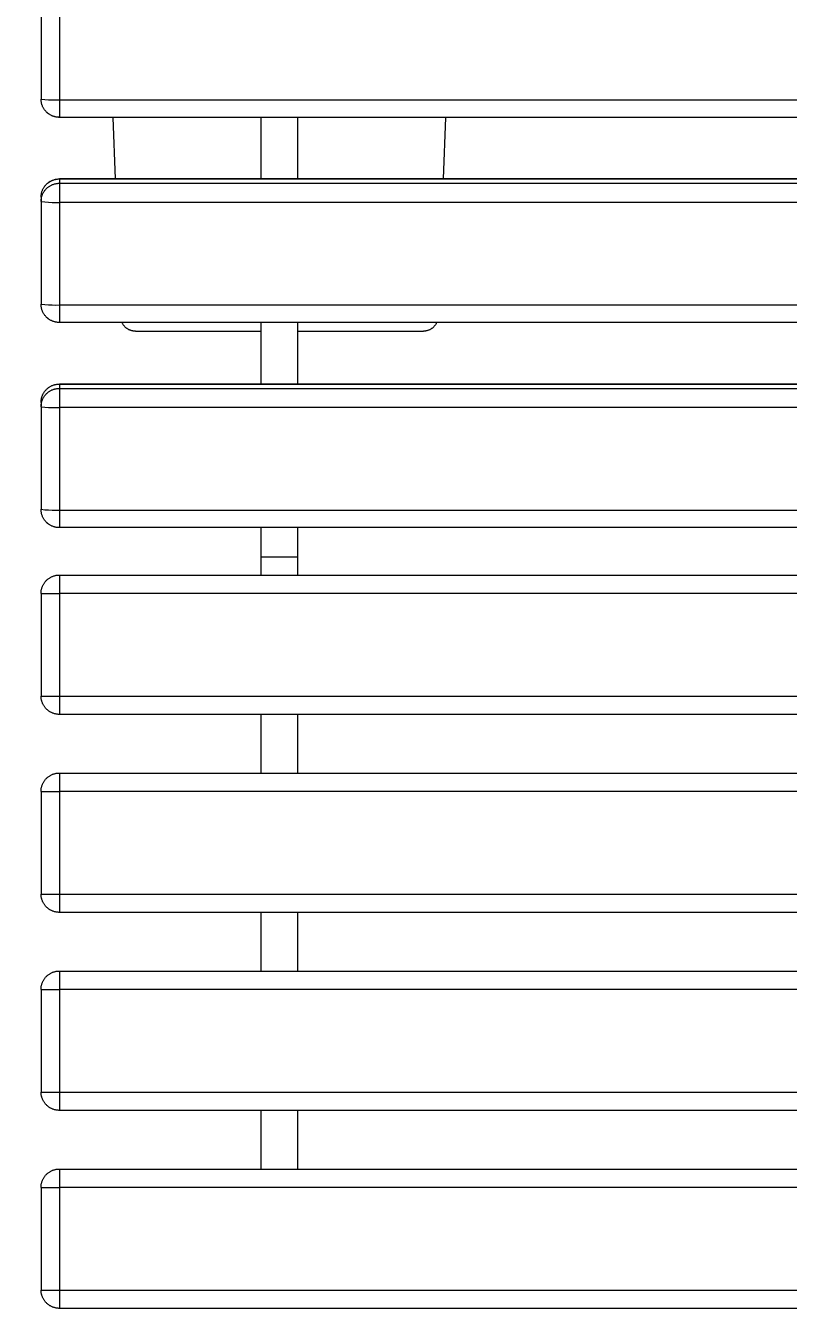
# Model space of a CAD drawing. Header units: inches. Extents: x -16 to 183, y -17 to 123.
# Drawn here: x -7.85 to 0.34, y 59.98 to 73.75 of the extents above; entities that cross this region are included whole.
import ezdxf

# ---------------------------------------------------------------- set-up
doc = ezdxf.new("R2010")
doc.units = ezdxf.units.IN
doc.layers.add('ZANO_R', color=7, linetype='Continuous', lineweight=0)
doc.layers.add('ZANO_W', color=1, linetype='Continuous', lineweight=0)
doc.styles.get("Standard").update_dxf_attribs({"font": 'arial.ttf'})
doc.dimstyles.new('amerykanie', dxfattribs={"dimtxt": 50, "dimasz": 50, "dimexe": 0.5, "dimexo": 0.5, "dimgap": 1, "dimtad": 1, "dimdec": 0, "dimzin": 0, "dimlunit": 5, "dimtxsty": 'Standard', "dimcen": 0.09, "dimclrd": 1, "dimclre": 1, "dimclrt": 1, "dimazin": 0, "dimtfac": 1, "dimtdec": 0, "dimtmove": 0, "dimatfit": 3, "dimfxl": 1, "dimtzin": 0, "dimarcsym": 1})

# ---------------------------------------------------------------- blocks, each defined once
blk = doc.blocks.new('*D364')
at = {"layer": 'ZANO_W', "color": 1, "lineweight": -2}
for p, q in [((-7.987, 87.528), (-12.775, 87.528)), ((-12.275, 86.528), (-12.275, 37.056)), ((-7.987, 36.056), (-12.775, 36.056))]:
    blk.add_line(p, q, dxfattribs=at)
at = {"layer": 'ZANO_W', "color": 1}
for points in [[(-12.109, 86.528), (-12.442, 86.528), (-12.275, 87.528)], [(-12.442, 37.056), (-12.109, 37.056), (-12.275, 36.056)]]:
    blk.add_solid(points, dxfattribs=at)
at = {"layer": 'ZANO_W', "color": 1, "insert": (-13.616, 61.792), "char_height": 1.625, "attachment_point": 5, "rotation": 90}
blk.add_mtext('51 1/2', dxfattribs=at)

msp = doc.modelspace()

# ---------------------------------------------------------------- linework, layer by layer
at = {"layer": 'ZANO_R'}
for p, q in [((-7.68361, 74.06789), (-7.68361, 73.01343)), ((-7.48676, 74.05976), (-7.48676, 72.95838)), ((-7.68361, 73.01343), (-7.68361, 72.96669)), ((-7.68361, 72.96669), (-7.64439, 72.96238)), ((-7.68348, 72.95964), (-7.68361, 72.96651)), ((-7.68311, 72.95278), (-7.68348, 72.95964)), ((-7.68251, 72.94594), (-7.68311, 72.95278)), ((-7.68167, 72.93913), (-7.68251, 72.94594)), ((-7.68059, 72.93235), (-7.68167, 72.93913)), ((-7.67927, 72.92561), (-7.68059, 72.93235)), ((-7.67772, 72.91892), (-7.67927, 72.92561)), ((-7.67594, 72.91229), (-7.67772, 72.91892)), ((-7.67393, 72.90572), (-7.67594, 72.91229)), ((-7.67169, 72.89923), (-7.67393, 72.90572)), ((-7.66922, 72.89282), (-7.67169, 72.89923)), ((-7.66653, 72.8865), (-7.66922, 72.89282)), ((-7.66363, 72.88028), (-7.66653, 72.8865)), ((-7.66051, 72.87416), (-7.66363, 72.88028)), ((-7.65717, 72.86816), (-7.66051, 72.87416)), ((-7.65363, 72.86228), (-7.65717, 72.86816)), ((-7.64989, 72.85652), (-7.65363, 72.86228)), ((-7.64439, 72.96238), (-7.60506, 72.95939)), ((-7.60506, 72.95939), (-7.56564, 72.95773)), ((-7.56564, 72.95773), (-7.52619, 72.95739)), ((-7.52619, 72.95739), (-7.48676, 72.95838)), ((-7.48676, 72.95838), (62.98564, 72.95838)), ((-7.48676, 72.95838), (-7.48676, 72.7699)), ((-7.64595, 72.8509), (-7.64989, 72.85652)), ((-7.64181, 72.84541), (-7.64595, 72.8509)), ((-7.63749, 72.84008), (-7.64181, 72.84541)), ((-7.63298, 72.8349), (-7.63749, 72.84008)), ((-7.62829, 72.82988), (-7.63298, 72.8349)), ((-7.62344, 72.82503), (-7.62829, 72.82988)), ((-7.61841, 72.82035), (-7.62344, 72.82503)), ((-7.61729, 72.81948), (-7.6223, 72.82407)), ((-7.61323, 72.81584), (-7.61841, 72.82035)), ((-7.61213, 72.81506), (-7.61729, 72.81948)), ((-7.60789, 72.81152), (-7.61323, 72.81584)), ((-7.60681, 72.81083), (-7.61213, 72.81506)), ((-7.6024, 72.80739), (-7.60789, 72.81152)), ((-7.60136, 72.80678), (-7.60681, 72.81083)), ((-7.59678, 72.80346), (-7.6024, 72.80739)), ((-7.59576, 72.80293), (-7.60136, 72.80678)), ((-7.59102, 72.79972), (-7.59678, 72.80346)), ((-7.59004, 72.79926), (-7.59576, 72.80293)), ((-7.58513, 72.79618), (-7.59102, 72.79972)), ((-7.58419, 72.7958), (-7.59004, 72.79926)), ((-7.57912, 72.79286), (-7.58513, 72.79618)), ((-7.57823, 72.79254), (-7.58419, 72.7958)), ((-7.573, 72.78974), (-7.57912, 72.79286)), ((-7.57216, 72.78949), (-7.57823, 72.79254)), ((-7.56678, 72.78684), (-7.573, 72.78974)), ((-7.56599, 72.78665), (-7.57216, 72.78949)), ((-7.56046, 72.78416), (-7.56678, 72.78684)), ((-7.55972, 72.78403), (-7.56599, 72.78665)), ((-7.55404, 72.7817), (-7.56046, 72.78416)), ((-7.55337, 72.78162), (-7.55972, 72.78403)), ((-7.54755, 72.77946), (-7.55404, 72.7817)), ((-7.54693, 72.77943), (-7.55337, 72.78162)), ((-7.54098, 72.77746), (-7.54755, 72.77946)), ((-7.54043, 72.77747), (-7.54693, 72.77943)), ((-7.53435, 72.77568), (-7.54098, 72.77746)), ((-7.53386, 72.77573), (-7.54043, 72.77747)), ((-7.52766, 72.77414), (-7.53435, 72.77568)), ((-7.52724, 72.77422), (-7.53386, 72.77573)), ((-7.52092, 72.77283), (-7.52766, 72.77414)), ((-7.52056, 72.77294), (-7.52724, 72.77422)), ((-7.51414, 72.77176), (-7.52092, 72.77283)), ((-7.51385, 72.77189), (-7.52056, 72.77294)), ((-7.50732, 72.77092), (-7.51414, 72.77176)), ((-7.5071, 72.77107), (-7.51385, 72.77189)), ((-7.50048, 72.77032), (-7.50732, 72.77092)), ((-7.50034, 72.77049), (-7.5071, 72.77107)), ((-7.49362, 72.76996), (-7.50048, 72.77032)), ((-7.49355, 72.77013), (-7.50034, 72.77049)), ((-7.48676, 72.76984), (-7.49362, 72.76996)), ((-7.48676, 72.77002), (-7.49355, 72.77013)), ((62.98564, 72.77002), (-7.48676, 72.77002)), ((62.98564, 72.76984), (-7.48676, 72.76984)), ((-6.91188, 72.77002), (-6.8861, 72.10854)), ((-5.3214, 72.10854), (-5.3214, 72.77002)), ((-4.9277, 72.10854), (-4.9277, 72.77002)), ((-3.36301, 72.10854), (-3.33722, 72.77002)), ((-7.64184, 72.03298), (-7.63752, 72.03832)), ((-7.63752, 72.03832), (-7.63301, 72.0435)), ((-7.63301, 72.0435), (-7.62832, 72.04852)), ((-7.62832, 72.04852), (-7.62346, 72.05338)), ((-7.62346, 72.05338), (-7.61844, 72.05806)), ((-7.62236, 72.05455), (-7.61736, 72.05915)), ((-7.61844, 72.05806), (-7.61325, 72.06256)), ((-7.61736, 72.05915), (-7.61219, 72.06357)), ((-7.61325, 72.06256), (-7.60791, 72.06688)), ((-7.61219, 72.06357), (-7.60688, 72.06782)), ((-7.60791, 72.06688), (-7.60243, 72.07101)), ((-7.60688, 72.06782), (-7.60142, 72.07187)), ((-7.60243, 72.07101), (-7.5968, 72.07495)), ((-7.60142, 72.07187), (-7.59582, 72.07574)), ((-7.5968, 72.07495), (-7.59104, 72.07869)), ((-7.59582, 72.07574), (-7.5901, 72.07941)), ((-7.59104, 72.07869), (-7.58515, 72.08222)), ((-7.59104, 72.03214), (-7.58515, 72.03567)), ((-7.5901, 72.07941), (-7.58425, 72.08287)), ((-7.58515, 72.08222), (-7.57914, 72.08555)), ((-7.58515, 72.03567), (-7.57914, 72.039)), ((-7.58425, 72.08287), (-7.57829, 72.08614)), ((-7.57914, 72.08555), (-7.57302, 72.08866)), ((-7.57914, 72.039), (-7.57302, 72.04211)), ((-7.57829, 72.08614), (-7.57221, 72.0892)), ((-7.57302, 72.08866), (-7.56679, 72.09156)), ((-7.57302, 72.04211), (-7.56679, 72.04501)), ((-7.57221, 72.0892), (-7.56604, 72.09204)), ((-7.56679, 72.09156), (-7.56047, 72.09424)), ((-7.56679, 72.04501), (-7.56047, 72.04769)), ((-7.56604, 72.09204), (-7.55977, 72.09467)), ((-7.56047, 72.09424), (-7.55406, 72.0967)), ((-7.56047, 72.04769), (-7.55406, 72.05015)), ((-7.55977, 72.09467), (-7.55341, 72.09709)), ((-7.55406, 72.0967), (-7.54756, 72.09894)), ((-7.55406, 72.05015), (-7.54756, 72.05239)), ((-7.55341, 72.09709), (-7.54697, 72.09928)), ((-7.54756, 72.09894), (-7.541, 72.10094)), ((-7.54756, 72.05239), (-7.541, 72.05439)), ((-7.54697, 72.09928), (-7.54047, 72.10125)), ((-7.541, 72.10094), (-7.53436, 72.10271)), ((-7.541, 72.05439), (-7.53436, 72.05616)), ((-7.54047, 72.10125), (-7.53389, 72.10299)), ((-7.53436, 72.10271), (-7.52767, 72.10426)), ((-7.53436, 72.05616), (-7.52767, 72.05771)), ((-7.53389, 72.10299), (-7.52726, 72.1045)), ((-7.52767, 72.10426), (-7.52093, 72.10556)), ((-7.52767, 72.05771), (-7.52093, 72.05901)), ((-7.52726, 72.1045), (-7.52059, 72.10578)), ((-7.52093, 72.10556), (-7.51414, 72.10664)), ((-7.52093, 72.05901), (-7.51414, 72.06009)), ((-7.52059, 72.10578), (-7.51387, 72.10684)), ((-7.51414, 72.10664), (-7.50732, 72.10747)), ((-7.51414, 72.06009), (-7.50732, 72.06092)), ((-7.51387, 72.10684), (-7.50712, 72.10766)), ((-7.50732, 72.10747), (-7.50048, 72.10807)), ((-7.50732, 72.06092), (-7.50048, 72.06152)), ((-7.50712, 72.10766), (-7.50035, 72.10824)), ((-7.50048, 72.10807), (-7.49362, 72.10842)), ((-7.50048, 72.06152), (-7.49362, 72.06187)), ((-7.50035, 72.10824), (-7.49356, 72.1086)), ((-7.49362, 72.10842), (-7.48676, 72.10854)), ((-7.49362, 72.06187), (-7.48676, 72.06199)), ((-7.49356, 72.1086), (-7.48676, 72.10871)), ((-7.48676, 72.10871), (62.98564, 72.10871)), ((-7.48676, 72.10854), (-7.48676, 72.10865)), ((62.98564, 72.10854), (-7.48676, 72.10854)), ((-7.48676, 72.10854), (-7.48676, 72.06199)), ((-7.48676, 72.06199), (62.98564, 72.06199)), ((-7.48676, 72.06199), (-7.48676, 71.857)), ((-7.68361, 71.91186), (-7.68348, 71.91873)), ((-7.68361, 71.91186), (-7.68361, 71.86968)), ((-7.68348, 71.91873), (-7.68312, 71.92559)), ((-7.68312, 71.92559), (-7.68252, 71.93243)), ((-7.68252, 71.93243), (-7.68168, 71.93925)), ((-7.68168, 71.93925), (-7.6806, 71.94603)), ((-7.68168, 71.8927), (-7.6806, 71.89948)), ((-7.6806, 71.94603), (-7.67929, 71.95277)), ((-7.6806, 71.89948), (-7.67929, 71.90622)), ((-7.67929, 71.95277), (-7.67774, 71.95946)), ((-7.67929, 71.90622), (-7.67774, 71.91291)), ((-7.67774, 71.95946), (-7.67596, 71.9661)), ((-7.67774, 71.91291), (-7.67596, 71.91955)), ((-7.67596, 71.9661), (-7.67395, 71.97266)), ((-7.67596, 71.91955), (-7.67395, 71.92611)), ((-7.67395, 71.97266), (-7.67171, 71.97916)), ((-7.67395, 71.92611), (-7.67171, 71.93261)), ((-7.67171, 71.97916), (-7.66925, 71.98557)), ((-7.67171, 71.93261), (-7.66925, 71.93902)), ((-7.66925, 71.98557), (-7.66656, 71.99189)), ((-7.66925, 71.93902), (-7.66656, 71.94534)), ((-7.66656, 71.99189), (-7.66365, 71.99811)), ((-7.66656, 71.94534), (-7.66365, 71.95156)), ((-7.66365, 71.99811), (-7.66053, 72.00423)), ((-7.66365, 71.95156), (-7.66053, 71.95768)), ((-7.66053, 72.00423), (-7.6572, 72.01023)), ((-7.66053, 71.95768), (-7.6572, 71.96368)), ((-7.6572, 72.01023), (-7.65366, 72.01612)), ((-7.6572, 71.96368), (-7.65366, 71.96957)), ((-7.65366, 72.01612), (-7.64992, 72.02188)), ((-7.65366, 71.96957), (-7.64992, 71.97533)), ((-7.64992, 72.02188), (-7.64598, 72.0275)), ((-7.64992, 71.97533), (-7.64598, 71.98095)), ((-7.64598, 72.0275), (-7.64184, 72.03298)), ((-7.64598, 71.98095), (-7.64184, 71.98643)), ((-7.64184, 71.98643), (-7.63752, 71.99177)), ((-7.63752, 71.99177), (-7.63301, 71.99695)), ((-7.63301, 71.99695), (-7.62832, 72.00197)), ((-7.62832, 72.00197), (-7.62346, 72.00683)), ((-7.62346, 72.00683), (-7.61844, 72.01151)), ((-7.61844, 72.01151), (-7.61325, 72.01601)), ((-7.61325, 72.01601), (-7.60791, 72.02033)), ((-7.60791, 72.02033), (-7.60243, 72.02446)), ((-7.60243, 72.02446), (-7.5968, 72.0284)), ((-7.5968, 72.0284), (-7.59104, 72.03214)), ((-7.68361, 71.86531), (-7.68348, 71.87218)), ((-7.68361, 71.86531), (-7.64439, 71.861)), ((-7.68361, 71.86513), (-7.68361, 70.81067)), ((-7.68348, 71.87218), (-7.68312, 71.87904)), ((-7.68312, 71.87904), (-7.68252, 71.88588)), ((-7.68252, 71.88588), (-7.68168, 71.8927)), ((-7.64439, 71.861), (-7.60506, 71.85801)), ((-7.60506, 71.85801), (-7.56564, 71.85635)), ((-7.56564, 71.85635), (-7.52619, 71.85601)), ((-7.52619, 71.85601), (-7.48676, 71.857)), ((62.98564, 71.857), (-7.48676, 71.857)), ((-7.48676, 71.857), (-7.48676, 70.75562)), ((-7.68361, 70.81067), (-7.68361, 70.76394)), ((-7.68361, 70.76394), (-7.64439, 70.75962)), ((-7.68348, 70.75688), (-7.68361, 70.76375)), ((-7.68311, 70.75003), (-7.68348, 70.75688)), ((-7.68251, 70.74319), (-7.68311, 70.75003)), ((-7.68167, 70.73637), (-7.68251, 70.74319)), ((-7.68059, 70.72959), (-7.68167, 70.73637)), ((-7.67927, 70.72285), (-7.68059, 70.72959)), ((-7.67772, 70.71616), (-7.67927, 70.72285)), ((-7.67594, 70.70953), (-7.67772, 70.71616)), ((-7.67393, 70.70296), (-7.67594, 70.70953)), ((-7.67169, 70.69647), (-7.67393, 70.70296)), ((-7.66922, 70.69006), (-7.67169, 70.69647)), ((-7.66653, 70.68375), (-7.66922, 70.69006)), ((-7.66363, 70.67752), (-7.66653, 70.68375)), ((-7.66051, 70.67141), (-7.66363, 70.67752)), ((-7.65717, 70.6654), (-7.66051, 70.67141)), ((-7.65363, 70.65952), (-7.65717, 70.6654)), ((-7.64989, 70.65376), (-7.65363, 70.65952)), ((-7.64439, 70.75962), (-7.60506, 70.75664)), ((-7.60506, 70.75664), (-7.56564, 70.75497)), ((-7.56564, 70.75497), (-7.52619, 70.75463)), ((-7.52619, 70.75463), (-7.48676, 70.75562)), ((-7.48676, 70.75562), (62.98564, 70.75562)), ((-7.48676, 70.75562), (-7.48676, 70.56715)), ((-7.64595, 70.64814), (-7.64989, 70.65376)), ((-7.64181, 70.64266), (-7.64595, 70.64814)), ((-7.63749, 70.63732), (-7.64181, 70.64266)), ((-7.63298, 70.63214), (-7.63749, 70.63732)), ((-7.62829, 70.62712), (-7.63298, 70.63214)), ((-7.62344, 70.62227), (-7.62829, 70.62712)), ((-7.61841, 70.61759), (-7.62344, 70.62227)), ((-7.61729, 70.61672), (-7.6223, 70.62131)), ((-7.61323, 70.61309), (-7.61841, 70.61759)), ((-7.61213, 70.61231), (-7.61729, 70.61672)), ((-7.60789, 70.60877), (-7.61323, 70.61309)), ((-7.60681, 70.60807), (-7.61213, 70.61231)), ((-7.6024, 70.60464), (-7.60789, 70.60877)), ((-7.60136, 70.60403), (-7.60681, 70.60807)), ((-7.59678, 70.6007), (-7.6024, 70.60464)), ((-7.59576, 70.60017), (-7.60136, 70.60403)), ((-7.59102, 70.59696), (-7.59678, 70.6007)), ((-7.59004, 70.59651), (-7.59576, 70.60017)), ((-7.58513, 70.59343), (-7.59102, 70.59696)), ((-7.58419, 70.59304), (-7.59004, 70.59651)), ((-7.57912, 70.5901), (-7.58513, 70.59343)), ((-7.57823, 70.58979), (-7.58419, 70.59304)), ((-7.573, 70.58698), (-7.57912, 70.5901)), ((-7.57216, 70.58673), (-7.57823, 70.58979)), ((-7.56678, 70.58408), (-7.573, 70.58698)), ((-7.56599, 70.58389), (-7.57216, 70.58673)), ((-7.56046, 70.5814), (-7.56678, 70.58408)), ((-7.55972, 70.58127), (-7.56599, 70.58389)), ((-7.55404, 70.57894), (-7.56046, 70.5814)), ((-7.55337, 70.57886), (-7.55972, 70.58127)), ((-7.54755, 70.57671), (-7.55404, 70.57894)), ((-7.54693, 70.57668), (-7.55337, 70.57886)), ((-7.54098, 70.5747), (-7.54755, 70.57671)), ((-7.54043, 70.57471), (-7.54693, 70.57668)), ((-7.53435, 70.57293), (-7.54098, 70.5747)), ((-7.53386, 70.57297), (-7.54043, 70.57471)), ((-7.52766, 70.57138), (-7.53435, 70.57293)), ((-7.52724, 70.57146), (-7.53386, 70.57297)), ((-7.52092, 70.57007), (-7.52766, 70.57138)), ((-7.52056, 70.57018), (-7.52724, 70.57146)), ((-7.51414, 70.569), (-7.52092, 70.57007)), ((-7.51385, 70.56913), (-7.52056, 70.57018)), ((-7.50732, 70.56816), (-7.51414, 70.569)), ((-7.5071, 70.56831), (-7.51385, 70.56913)), ((-7.50048, 70.56756), (-7.50732, 70.56816)), ((-7.50034, 70.56773), (-7.5071, 70.56831)), ((-7.49362, 70.5672), (-7.50048, 70.56756)), ((-7.49355, 70.56738), (-7.50034, 70.56773)), ((-7.48676, 70.56709), (-7.49362, 70.5672)), ((-7.48676, 70.56726), (-7.49355, 70.56738)), ((62.98564, 70.56726), (-7.48676, 70.56726)), ((62.98564, 70.56709), (-7.48676, 70.56709)), ((-6.81235, 70.56229), (-6.81467, 70.56726)), ((-6.80985, 70.55741), (-6.81235, 70.56229)), ((-6.80718, 70.55261), (-6.80985, 70.55741)), ((-6.80434, 70.54791), (-6.80718, 70.55261)), ((-6.80135, 70.54331), (-6.80434, 70.54791)), ((-6.79819, 70.53882), (-6.80135, 70.54331)), ((-6.79488, 70.53444), (-6.79819, 70.53882)), ((-6.79142, 70.53018), (-6.79488, 70.53444)), ((-6.78782, 70.52605), (-6.79142, 70.53018)), ((-6.78407, 70.52204), (-6.78782, 70.52605)), ((-6.78018, 70.51816), (-6.78407, 70.52204)), ((-5.3214, 69.90578), (-5.3214, 70.56726)), ((-4.9277, 69.90578), (-4.9277, 70.56726)), ((-3.46504, 70.52204), (-3.46892, 70.51816)), ((-3.46129, 70.52605), (-3.46504, 70.52204)), ((-3.45768, 70.53018), (-3.46129, 70.52605)), ((-3.45422, 70.53444), (-3.45768, 70.53018)), ((-3.45091, 70.53882), (-3.45422, 70.53444)), ((-3.44776, 70.54331), (-3.45091, 70.53882)), ((-3.44476, 70.54791), (-3.44776, 70.54331)), ((-3.44193, 70.55261), (-3.44476, 70.54791)), ((-3.43926, 70.55741), (-3.44193, 70.55261)), ((-3.43676, 70.56229), (-3.43926, 70.55741)), ((-3.43443, 70.56726), (-3.43676, 70.56229)), ((-6.77617, 70.51442), (-6.78018, 70.51816)), ((-6.77202, 70.51083), (-6.77617, 70.51442)), ((-6.76775, 70.50738), (-6.77202, 70.51083)), ((-6.76336, 70.50408), (-6.76775, 70.50738)), ((-6.75887, 70.50094), (-6.76336, 70.50408)), ((-6.75426, 70.49795), (-6.75887, 70.50094)), ((-6.74955, 70.49513), (-6.75426, 70.49795)), ((-6.74475, 70.49247), (-6.74955, 70.49513)), ((-6.73986, 70.48998), (-6.74475, 70.49247)), ((-6.73488, 70.48767), (-6.73986, 70.48998)), ((-6.72983, 70.48553), (-6.73488, 70.48767)), ((-6.72471, 70.48356), (-6.72983, 70.48553)), ((-6.71952, 70.48178), (-6.72471, 70.48356)), ((-6.71427, 70.48018), (-6.71952, 70.48178)), ((-6.70897, 70.47876), (-6.71427, 70.48018)), ((-6.70362, 70.47752), (-6.70897, 70.47876)), ((-6.69823, 70.47648), (-6.70362, 70.47752)), ((-6.69281, 70.47562), (-6.69823, 70.47648)), ((-6.68736, 70.47495), (-6.69281, 70.47562)), ((-6.68189, 70.47448), (-6.68736, 70.47495)), ((-6.67641, 70.47419), (-6.68189, 70.47448)), ((-6.67093, 70.47409), (-6.67641, 70.47419)), ((-6.67093, 70.47409), (-5.3214, 70.47409)), ((-4.9277, 70.47409), (-3.57818, 70.47409)), ((-3.57269, 70.47419), (-3.57818, 70.47409)), ((-3.56721, 70.47448), (-3.57269, 70.47419)), ((-3.56175, 70.47495), (-3.56721, 70.47448)), ((-3.5563, 70.47562), (-3.56175, 70.47495)), ((-3.55088, 70.47648), (-3.5563, 70.47562)), ((-3.54549, 70.47752), (-3.55088, 70.47648)), ((-3.54014, 70.47876), (-3.54549, 70.47752)), ((-3.53484, 70.48018), (-3.54014, 70.47876)), ((-3.52959, 70.48178), (-3.53484, 70.48018)), ((-3.5244, 70.48356), (-3.52959, 70.48178)), ((-3.51928, 70.48553), (-3.5244, 70.48356)), ((-3.51422, 70.48767), (-3.51928, 70.48553)), ((-3.50925, 70.48998), (-3.51422, 70.48767)), ((-3.50436, 70.49247), (-3.50925, 70.48998)), ((-3.49955, 70.49513), (-3.50436, 70.49247)), ((-3.49485, 70.49795), (-3.49955, 70.49513)), ((-3.49024, 70.50094), (-3.49485, 70.49795)), ((-3.48574, 70.50408), (-3.49024, 70.50094)), ((-3.48136, 70.50738), (-3.48574, 70.50408)), ((-3.47709, 70.51083), (-3.48136, 70.50738)), ((-3.47294, 70.51442), (-3.47709, 70.51083)), ((-3.46892, 70.51816), (-3.47294, 70.51442)), ((-7.64184, 69.83023), (-7.63752, 69.83556)), ((-7.63752, 69.83556), (-7.63301, 69.84074)), ((-7.63301, 69.84074), (-7.62832, 69.84577)), ((-7.62832, 69.84577), (-7.62346, 69.85062)), ((-7.62346, 69.85062), (-7.61844, 69.8553)), ((-7.62236, 69.8518), (-7.61736, 69.8564)), ((-7.61844, 69.8553), (-7.61325, 69.8598)), ((-7.61736, 69.8564), (-7.61219, 69.86082)), ((-7.61325, 69.8598), (-7.60791, 69.86412)), ((-7.61219, 69.86082), (-7.60688, 69.86506)), ((-7.60791, 69.86412), (-7.60243, 69.86826)), ((-7.60688, 69.86506), (-7.60142, 69.86912)), ((-7.60243, 69.86826), (-7.5968, 69.87219)), ((-7.60142, 69.86912), (-7.59582, 69.87298)), ((-7.5968, 69.87219), (-7.59104, 69.87593)), ((-7.59582, 69.87298), (-7.5901, 69.87665)), ((-7.59104, 69.87593), (-7.58515, 69.87946)), ((-7.59104, 69.82938), (-7.58515, 69.83291)), ((-7.5901, 69.87665), (-7.58425, 69.88012)), ((-7.58515, 69.87946), (-7.57914, 69.88279)), ((-7.58515, 69.83291), (-7.57914, 69.83624)), ((-7.58425, 69.88012), (-7.57829, 69.88338)), ((-7.57914, 69.88279), (-7.57302, 69.88591)), ((-7.57914, 69.83624), (-7.57302, 69.83936)), ((-7.57829, 69.88338), (-7.57221, 69.88644)), ((-7.57302, 69.88591), (-7.56679, 69.88881)), ((-7.57302, 69.83936), (-7.56679, 69.84226)), ((-7.57221, 69.88644), (-7.56604, 69.88929)), ((-7.56679, 69.88881), (-7.56047, 69.89149)), ((-7.56679, 69.84226), (-7.56047, 69.84494)), ((-7.56604, 69.88929), (-7.55977, 69.89192)), ((-7.56047, 69.89149), (-7.55406, 69.89395)), ((-7.56047, 69.84494), (-7.55406, 69.8474)), ((-7.55977, 69.89192), (-7.55341, 69.89433)), ((-7.55406, 69.89395), (-7.54756, 69.89618)), ((-7.55406, 69.8474), (-7.54756, 69.84963)), ((-7.55341, 69.89433), (-7.54697, 69.89652)), ((-7.54756, 69.89618), (-7.541, 69.89818)), ((-7.54756, 69.84963), (-7.541, 69.85163)), ((-7.54697, 69.89652), (-7.54047, 69.89849)), ((-7.541, 69.89818), (-7.53436, 69.89996)), ((-7.541, 69.85163), (-7.53436, 69.85341)), ((-7.54047, 69.89849), (-7.53389, 69.90023)), ((-7.53436, 69.89996), (-7.52767, 69.9015)), ((-7.53436, 69.85341), (-7.52767, 69.85495)), ((-7.53389, 69.90023), (-7.52726, 69.90174)), ((-7.52767, 69.9015), (-7.52093, 69.90281)), ((-7.52767, 69.85495), (-7.52093, 69.85626)), ((-7.52726, 69.90174), (-7.52059, 69.90303)), ((-7.52093, 69.90281), (-7.51414, 69.90388)), ((-7.52093, 69.85626), (-7.51414, 69.85733)), ((-7.52059, 69.90303), (-7.51387, 69.90408)), ((-7.51414, 69.90388), (-7.50732, 69.90471)), ((-7.51414, 69.85733), (-7.50732, 69.85816)), ((-7.51387, 69.90408), (-7.50712, 69.9049)), ((-7.50732, 69.90471), (-7.50048, 69.90531)), ((-7.50732, 69.85816), (-7.50048, 69.85876)), ((-7.50712, 69.9049), (-7.50035, 69.90549)), ((-7.50048, 69.90531), (-7.49362, 69.90566)), ((-7.50048, 69.85876), (-7.49362, 69.85911)), ((-7.50035, 69.90549), (-7.49356, 69.90584)), ((-7.49362, 69.90566), (-7.48676, 69.90578)), ((-7.49362, 69.85911), (-7.48676, 69.85923)), ((-7.49356, 69.90584), (-7.48676, 69.90596)), ((-7.48676, 69.90596), (62.98564, 69.90596)), ((-7.48676, 69.90578), (-7.48676, 69.9059)), ((62.98564, 69.90578), (-7.48676, 69.90578)), ((-7.48676, 69.90578), (-7.48676, 69.85923)), ((-7.48676, 69.85923), (62.98564, 69.85923)), ((-7.48676, 69.85923), (-7.48676, 69.65424)), ((-7.68361, 69.70911), (-7.68348, 69.71597)), ((-7.68361, 69.70911), (-7.68361, 69.66692)), ((-7.68348, 69.71597), (-7.68312, 69.72283)), ((-7.68312, 69.72283), (-7.68252, 69.72967)), ((-7.68252, 69.72967), (-7.68168, 69.73649)), ((-7.68168, 69.73649), (-7.6806, 69.74327)), ((-7.68168, 69.68994), (-7.6806, 69.69672)), ((-7.6806, 69.74327), (-7.67929, 69.75001)), ((-7.6806, 69.69672), (-7.67929, 69.70346)), ((-7.67929, 69.75001), (-7.67774, 69.75671)), ((-7.67929, 69.70346), (-7.67774, 69.71016)), ((-7.67774, 69.75671), (-7.67596, 69.76334)), ((-7.67774, 69.71016), (-7.67596, 69.71679)), ((-7.67596, 69.76334), (-7.67395, 69.76991)), ((-7.67596, 69.71679), (-7.67395, 69.72336)), ((-7.67395, 69.76991), (-7.67171, 69.7764)), ((-7.67395, 69.72336), (-7.67171, 69.72985)), ((-7.67171, 69.7764), (-7.66925, 69.78281)), ((-7.67171, 69.72985), (-7.66925, 69.73626)), ((-7.66925, 69.78281), (-7.66656, 69.78913)), ((-7.66925, 69.73626), (-7.66656, 69.74258)), ((-7.66656, 69.78913), (-7.66365, 69.79535)), ((-7.66656, 69.74258), (-7.66365, 69.7488)), ((-7.66365, 69.79535), (-7.66053, 69.80147)), ((-7.66365, 69.7488), (-7.66053, 69.75492)), ((-7.66053, 69.80147), (-7.6572, 69.80748)), ((-7.66053, 69.75492), (-7.6572, 69.76093)), ((-7.6572, 69.80748), (-7.65366, 69.81336)), ((-7.6572, 69.76093), (-7.65366, 69.76681)), ((-7.65366, 69.81336), (-7.64992, 69.81912)), ((-7.65366, 69.76681), (-7.64992, 69.77257)), ((-7.64992, 69.81912), (-7.64598, 69.82474)), ((-7.64992, 69.77257), (-7.64598, 69.77819)), ((-7.64598, 69.82474), (-7.64184, 69.83023)), ((-7.64598, 69.77819), (-7.64184, 69.78368)), ((-7.64184, 69.78368), (-7.63752, 69.78901)), ((-7.63752, 69.78901), (-7.63301, 69.79419)), ((-7.63301, 69.79419), (-7.62832, 69.79922)), ((-7.62832, 69.79922), (-7.62346, 69.80407)), ((-7.62346, 69.80407), (-7.61844, 69.80875)), ((-7.61844, 69.80875), (-7.61325, 69.81325)), ((-7.61325, 69.81325), (-7.60791, 69.81757)), ((-7.60791, 69.81757), (-7.60243, 69.82171)), ((-7.60243, 69.82171), (-7.5968, 69.82564)), ((-7.5968, 69.82564), (-7.59104, 69.82938)), ((-7.68361, 69.66256), (-7.68348, 69.66942)), ((-7.68361, 69.66256), (-7.64439, 69.65825)), ((-7.68361, 69.66237), (-7.68361, 68.60791)), ((-7.68348, 69.66942), (-7.68312, 69.67628)), ((-7.68312, 69.67628), (-7.68252, 69.68312)), ((-7.68252, 69.68312), (-7.68168, 69.68994)), ((-7.64439, 69.65825), (-7.60506, 69.65526)), ((-7.60506, 69.65526), (-7.56564, 69.65359)), ((-7.56564, 69.65359), (-7.52619, 69.65326)), ((-7.52619, 69.65326), (-7.48676, 69.65424)), ((62.98564, 69.65424), (-7.48676, 69.65424)), ((-7.48676, 69.65424), (-7.48676, 68.55287)), ((-7.68361, 68.60791), (-7.68361, 68.56118)), ((-7.68361, 68.56118), (-7.64439, 68.55687)), ((-7.68348, 68.55413), (-7.68361, 68.56099)), ((-7.68311, 68.54727), (-7.68348, 68.55413)), ((-7.68251, 68.54043), (-7.68311, 68.54727)), ((-7.68167, 68.53362), (-7.68251, 68.54043)), ((-7.68059, 68.52683), (-7.68167, 68.53362)), ((-7.67927, 68.52009), (-7.68059, 68.52683)), ((-7.67772, 68.51341), (-7.67927, 68.52009)), ((-7.67594, 68.50677), (-7.67772, 68.51341)), ((-7.67393, 68.50021), (-7.67594, 68.50677)), ((-7.67169, 68.49372), (-7.67393, 68.50021)), ((-7.66922, 68.48731), (-7.67169, 68.49372)), ((-7.66653, 68.48099), (-7.66922, 68.48731)), ((-7.66363, 68.47477), (-7.66653, 68.48099)), ((-7.66051, 68.46865), (-7.66363, 68.47477)), ((-7.65717, 68.46265), (-7.66051, 68.46865)), ((-7.65363, 68.45676), (-7.65717, 68.46265)), ((-7.64989, 68.45101), (-7.65363, 68.45676)), ((-7.64439, 68.55687), (-7.60506, 68.55388)), ((-7.60506, 68.55388), (-7.56564, 68.55221)), ((-7.56564, 68.55221), (-7.52619, 68.55188)), ((-7.52619, 68.55188), (-7.48676, 68.55287)), ((-7.48676, 68.55287), (62.98564, 68.55287)), ((-7.48676, 68.55287), (-7.48676, 68.36439)), ((-7.64595, 68.44538), (-7.64989, 68.45101)), ((-7.64181, 68.4399), (-7.64595, 68.44538)), ((-7.63749, 68.43457), (-7.64181, 68.4399)), ((-7.63298, 68.42939), (-7.63749, 68.43457)), ((-7.62829, 68.42437), (-7.63298, 68.42939)), ((-7.62344, 68.41951), (-7.62829, 68.42437)), ((-7.61841, 68.41483), (-7.62344, 68.41951)), ((-7.61729, 68.41397), (-7.6223, 68.41856)), ((-7.61323, 68.41033), (-7.61841, 68.41483)), ((-7.61213, 68.40955), (-7.61729, 68.41397)), ((-7.60789, 68.40601), (-7.61323, 68.41033)), ((-7.60681, 68.40532), (-7.61213, 68.40955)), ((-7.6024, 68.40188), (-7.60789, 68.40601)), ((-7.60136, 68.40127), (-7.60681, 68.40532)), ((-7.59678, 68.39794), (-7.6024, 68.40188)), ((-7.59576, 68.39741), (-7.60136, 68.40127)), ((-7.59102, 68.39421), (-7.59678, 68.39794)), ((-7.59004, 68.39375), (-7.59576, 68.39741)), ((-7.58513, 68.39067), (-7.59102, 68.39421)), ((-7.58419, 68.39029), (-7.59004, 68.39375)), ((-7.57912, 68.38734), (-7.58513, 68.39067)), ((-7.57823, 68.38703), (-7.58419, 68.39029)), ((-7.573, 68.38423), (-7.57912, 68.38734)), ((-7.57216, 68.38398), (-7.57823, 68.38703)), ((-7.56678, 68.38133), (-7.573, 68.38423)), ((-7.56599, 68.38114), (-7.57216, 68.38398)), ((-7.56046, 68.37865), (-7.56678, 68.38133)), ((-7.55972, 68.37851), (-7.56599, 68.38114)), ((-7.55404, 68.37619), (-7.56046, 68.37865)), ((-7.55337, 68.37611), (-7.55972, 68.37851)), ((-7.54755, 68.37395), (-7.55404, 68.37619)), ((-7.54693, 68.37392), (-7.55337, 68.37611)), ((-7.54098, 68.37195), (-7.54755, 68.37395)), ((-7.54043, 68.37195), (-7.54693, 68.37392)), ((-7.53435, 68.37017), (-7.54098, 68.37195)), ((-7.53386, 68.37022), (-7.54043, 68.37195)), ((-7.52766, 68.36863), (-7.53435, 68.37017)), ((-7.52724, 68.36871), (-7.53386, 68.37022)), ((-7.52092, 68.36732), (-7.52766, 68.36863)), ((-7.52056, 68.36743), (-7.52724, 68.36871)), ((-7.51414, 68.36624), (-7.52092, 68.36732)), ((-7.51385, 68.36637), (-7.52056, 68.36743)), ((-7.50732, 68.36541), (-7.51414, 68.36624)), ((-7.5071, 68.36556), (-7.51385, 68.36637)), ((-7.50048, 68.36481), (-7.50732, 68.36541)), ((-7.50034, 68.36497), (-7.5071, 68.36556)), ((-7.49362, 68.36445), (-7.50048, 68.36481)), ((-7.49355, 68.36462), (-7.50034, 68.36497)), ((-7.48676, 68.36433), (-7.49362, 68.36445)), ((-7.48676, 68.3645), (-7.49355, 68.36462)), ((62.98564, 68.3645), (-7.48676, 68.3645)), ((62.98564, 68.36433), (-7.48676, 68.36433)), ((-5.3214, 68.04915), (-5.3214, 68.3645)), ((-4.9277, 68.04915), (-4.9277, 68.3645)), ((-5.3214, 67.85505), (-5.3214, 68.04915)), ((-5.3214, 68.04915), (-4.9277, 68.04915)), ((-4.9277, 67.85505), (-4.9277, 68.04915)), ((-7.65495, 67.76048), (-7.65136, 67.76617)), ((-7.65136, 67.76617), (-7.64758, 67.77172)), ((-7.64758, 67.77172), (-7.64361, 67.77715)), ((-7.64361, 67.77715), (-7.63946, 67.78243)), ((-7.63946, 67.78243), (-7.63513, 67.78757)), ((-7.63513, 67.78757), (-7.63062, 67.79256)), ((-7.63062, 67.79256), (-7.62595, 67.7974)), ((-7.62595, 67.7974), (-7.62112, 67.80207)), ((-7.62112, 67.80207), (-7.61613, 67.80657)), ((-7.61613, 67.80657), (-7.61099, 67.8109)), ((-7.61099, 67.8109), (-7.6057, 67.81505)), ((-7.6057, 67.81505), (-7.60028, 67.81902)), ((-7.60028, 67.81902), (-7.59472, 67.82281)), ((-7.59472, 67.82281), (-7.58904, 67.8264)), ((-7.58904, 67.8264), (-7.58323, 67.82979)), ((-7.58323, 67.82979), (-7.57732, 67.83298)), ((-7.57732, 67.83298), (-7.5713, 67.83597)), ((-7.5713, 67.83597), (-7.56518, 67.83876)), ((-7.56518, 67.83876), (-7.55897, 67.84133)), ((-7.55897, 67.84133), (-7.55268, 67.84369)), ((-7.55268, 67.84369), (-7.54631, 67.84583)), ((-7.54631, 67.84583), (-7.53987, 67.84775)), ((-7.53987, 67.84775), (-7.53336, 67.84946)), ((-7.53336, 67.84946), (-7.52681, 67.85094)), ((-7.52681, 67.85094), (-7.5202, 67.85219)), ((-7.5202, 67.85219), (-7.51356, 67.85322)), ((-7.51356, 67.85322), (-7.50689, 67.85402)), ((-7.50689, 67.85402), (-7.50019, 67.85459)), ((-7.50019, 67.85459), (-7.49348, 67.85494)), ((-7.49348, 67.85494), (-7.48676, 67.85505)), ((-7.48676, 67.85505), (62.98564, 67.85505)), ((-7.48676, 67.85486), (-7.48676, 67.85505)), ((-7.48676, 67.85486), (-7.48676, 67.6582)), ((-7.68361, 67.6582), (-7.68349, 67.66492)), ((-7.68361, 67.6582), (-7.68361, 66.55584)), ((-7.68341, 67.6582), (-7.68361, 67.6582)), ((-7.68349, 67.66492), (-7.68315, 67.67164)), ((-7.68341, 67.6582), (-7.48676, 67.6582)), ((-7.68315, 67.67164), (-7.68257, 67.67833)), ((-7.68257, 67.67833), (-7.68177, 67.68501)), ((-7.68177, 67.68501), (-7.68074, 67.69165)), ((-7.68074, 67.69165), (-7.67949, 67.69825)), ((-7.67949, 67.69825), (-7.67801, 67.70481)), ((-7.67801, 67.70481), (-7.67631, 67.71131)), ((-7.67631, 67.71131), (-7.67438, 67.71775)), ((-7.67438, 67.71775), (-7.67224, 67.72412)), ((-7.67224, 67.72412), (-7.66988, 67.73042)), ((-7.66988, 67.73042), (-7.66731, 67.73663)), ((-7.66731, 67.73663), (-7.66453, 67.74275)), ((-7.66453, 67.74275), (-7.66154, 67.74877)), ((-7.66154, 67.74877), (-7.65834, 67.75468)), ((-7.65834, 67.75468), (-7.65495, 67.76048)), ((62.98564, 67.6582), (-7.48676, 67.6582)), ((-7.48676, 67.6582), (-7.48676, 66.55584)), ((-7.68349, 66.54912), (-7.68361, 66.55584)), ((-7.68341, 66.55584), (-7.68361, 66.55584)), ((-7.68315, 66.54241), (-7.68349, 66.54912)), ((-7.68341, 66.55584), (-7.48676, 66.55584)), ((-7.68257, 66.53571), (-7.68315, 66.54241)), ((-7.68177, 66.52904), (-7.68257, 66.53571)), ((-7.68074, 66.52239), (-7.68177, 66.52904)), ((-7.48676, 66.55584), (62.98564, 66.55584)), ((-7.48676, 66.55584), (-7.48676, 66.35899)), ((-7.67949, 66.51579), (-7.68074, 66.52239)), ((-7.67801, 66.50923), (-7.67949, 66.51579)), ((-7.67631, 66.50273), (-7.67801, 66.50923)), ((-7.67438, 66.49629), (-7.67631, 66.50273)), ((-7.67224, 66.48992), (-7.67438, 66.49629)), ((-7.66988, 66.48363), (-7.67224, 66.48992)), ((-7.66731, 66.47742), (-7.66988, 66.48363)), ((-7.66453, 66.4713), (-7.66731, 66.47742)), ((-7.66154, 66.46528), (-7.66453, 66.4713)), ((-7.65834, 66.45936), (-7.66154, 66.46528)), ((-7.65495, 66.45356), (-7.65834, 66.45936)), ((-7.65136, 66.44788), (-7.65495, 66.45356)), ((-7.64758, 66.44232), (-7.65136, 66.44788)), ((-7.64361, 66.4369), (-7.64758, 66.44232)), ((-7.63946, 66.43161), (-7.64361, 66.4369)), ((-7.63513, 66.42647), (-7.63946, 66.43161)), ((-7.63062, 66.42148), (-7.63513, 66.42647)), ((-7.62595, 66.41665), (-7.63062, 66.42148)), ((-7.62112, 66.41198), (-7.62595, 66.41665)), ((-7.61613, 66.40747), (-7.62112, 66.41198)), ((-7.61099, 66.40314), (-7.61613, 66.40747)), ((-7.6057, 66.39899), (-7.61099, 66.40314)), ((-7.60028, 66.39502), (-7.6057, 66.39899)), ((-7.59472, 66.39124), (-7.60028, 66.39502)), ((-7.58904, 66.38765), (-7.59472, 66.39124)), ((-7.58323, 66.38425), (-7.58904, 66.38765)), ((-7.57732, 66.38106), (-7.58323, 66.38425)), ((-7.5713, 66.37807), (-7.57732, 66.38106)), ((-7.56518, 66.37529), (-7.5713, 66.37807)), ((-7.55897, 66.37272), (-7.56518, 66.37529)), ((-7.55268, 66.37036), (-7.55897, 66.37272)), ((-7.54631, 66.36821), (-7.55268, 66.37036)), ((-7.53987, 66.36629), (-7.54631, 66.36821)), ((-7.53336, 66.36459), (-7.53987, 66.36629)), ((-7.52681, 66.36311), (-7.53336, 66.36459)), ((-7.5202, 66.36185), (-7.52681, 66.36311)), ((-7.51356, 66.36082), (-7.5202, 66.36185)), ((-7.50689, 66.36002), (-7.51356, 66.36082)), ((-7.50019, 66.35945), (-7.50689, 66.36002)), ((-7.49348, 66.35911), (-7.50019, 66.35945)), ((-7.48676, 66.35899), (-7.49348, 66.35911)), ((62.98564, 66.35899), (-7.48676, 66.35899)), ((-5.3214, 65.72907), (-5.3214, 66.35899)), ((-4.9277, 65.72907), (-4.9277, 66.35899)), ((-7.59472, 65.69682), (-7.58904, 65.70041)), ((-7.58904, 65.70041), (-7.58323, 65.70381)), ((-7.58323, 65.70381), (-7.57732, 65.707)), ((-7.57732, 65.707), (-7.5713, 65.70999)), ((-7.5713, 65.70999), (-7.56518, 65.71277)), ((-7.56518, 65.71277), (-7.55897, 65.71535)), ((-7.55897, 65.71535), (-7.55268, 65.7177)), ((-7.55268, 65.7177), (-7.54631, 65.71985)), ((-7.54631, 65.71985), (-7.53987, 65.72177)), ((-7.53987, 65.72177), (-7.53336, 65.72347)), ((-7.53336, 65.72347), (-7.52681, 65.72495)), ((-7.52681, 65.72495), (-7.5202, 65.72621)), ((-7.5202, 65.72621), (-7.51356, 65.72724)), ((-7.51356, 65.72724), (-7.50689, 65.72804)), ((-7.50689, 65.72804), (-7.50019, 65.72861)), ((-7.50019, 65.72861), (-7.49348, 65.72896)), ((-7.49348, 65.72896), (-7.48676, 65.72907)), ((-7.48676, 65.72907), (62.98564, 65.72907)), ((-7.48676, 65.72887), (-7.48676, 65.72907)), ((-7.48676, 65.72887), (-7.48676, 65.53222)), ((-7.68177, 65.55902), (-7.68074, 65.56567)), ((-7.68074, 65.56567), (-7.67949, 65.57227)), ((-7.67949, 65.57227), (-7.67801, 65.57883)), ((-7.67801, 65.57883), (-7.67631, 65.58533)), ((-7.67631, 65.58533), (-7.67438, 65.59177)), ((-7.67438, 65.59177), (-7.67224, 65.59814)), ((-7.67224, 65.59814), (-7.66988, 65.60443)), ((-7.66988, 65.60443), (-7.66731, 65.61064)), ((-7.66731, 65.61064), (-7.66453, 65.61676)), ((-7.66453, 65.61676), (-7.66154, 65.62278)), ((-7.66154, 65.62278), (-7.65834, 65.6287)), ((-7.65834, 65.6287), (-7.65495, 65.6345)), ((-7.65495, 65.6345), (-7.65136, 65.64018)), ((-7.65136, 65.64018), (-7.64758, 65.64574)), ((-7.64758, 65.64574), (-7.64361, 65.65116)), ((-7.64361, 65.65116), (-7.63946, 65.65645)), ((-7.63946, 65.65645), (-7.63513, 65.66159)), ((-7.63513, 65.66159), (-7.63062, 65.66658)), ((-7.63062, 65.66658), (-7.62595, 65.67141)), ((-7.62595, 65.67141), (-7.62112, 65.67608)), ((-7.62112, 65.67608), (-7.61613, 65.68059)), ((-7.61613, 65.68059), (-7.61099, 65.68492)), ((-7.61099, 65.68492), (-7.6057, 65.68907)), ((-7.6057, 65.68907), (-7.60028, 65.69304)), ((-7.60028, 65.69304), (-7.59472, 65.69682)), ((-7.68361, 65.53222), (-7.68349, 65.53894)), ((-7.68361, 65.53222), (-7.68361, 64.42986)), ((-7.68341, 65.53222), (-7.68361, 65.53222)), ((-7.68349, 65.53894), (-7.68315, 65.54565)), ((-7.68341, 65.53222), (-7.48676, 65.53222)), ((-7.68315, 65.54565), (-7.68257, 65.55235)), ((-7.68257, 65.55235), (-7.68177, 65.55902)), ((62.98564, 65.53222), (-7.48676, 65.53222)), ((-7.48676, 65.53222), (-7.48676, 64.42986)), ((-7.68349, 64.42314), (-7.68361, 64.42986)), ((-7.68351, 64.42986), (-7.68361, 64.42986)), ((-7.68351, 64.42986), (-7.48676, 64.42986)), ((-7.68315, 64.41642), (-7.68349, 64.42314)), ((-7.68257, 64.40973), (-7.68315, 64.41642)), ((-7.68177, 64.40305), (-7.68257, 64.40973)), ((-7.68074, 64.39641), (-7.68177, 64.40305)), ((-7.67949, 64.38981), (-7.68074, 64.39641)), ((-7.67801, 64.38325), (-7.67949, 64.38981)), ((-7.67631, 64.37675), (-7.67801, 64.38325)), ((-7.67438, 64.37031), (-7.67631, 64.37675)), ((-7.67224, 64.36394), (-7.67438, 64.37031)), ((-7.66988, 64.35764), (-7.67224, 64.36394)), ((-7.66731, 64.35143), (-7.66988, 64.35764)), ((-7.66453, 64.34531), (-7.66731, 64.35143)), ((-7.66154, 64.33929), (-7.66453, 64.34531)), ((-7.65834, 64.33338), (-7.66154, 64.33929)), ((-7.65495, 64.32758), (-7.65834, 64.33338)), ((-7.65136, 64.3219), (-7.65495, 64.32758)), ((-7.48676, 64.42986), (62.98564, 64.42986)), ((-7.48676, 64.42986), (-7.48676, 64.23301)), ((-7.64758, 64.31634), (-7.65136, 64.3219)), ((-7.64361, 64.31091), (-7.64758, 64.31634)), ((-7.63946, 64.30563), (-7.64361, 64.31091)), ((-7.63513, 64.30049), (-7.63946, 64.30563)), ((-7.63062, 64.2955), (-7.63513, 64.30049)), ((-7.62595, 64.29066), (-7.63062, 64.2955)), ((-7.62112, 64.28599), (-7.62595, 64.29066)), ((-7.61613, 64.28149), (-7.62112, 64.28599)), ((-7.61099, 64.27716), (-7.61613, 64.28149)), ((-7.6057, 64.27301), (-7.61099, 64.27716)), ((-7.60028, 64.26904), (-7.6057, 64.27301)), ((-7.59472, 64.26526), (-7.60028, 64.26904)), ((-7.58904, 64.26167), (-7.59472, 64.26526)), ((-7.58323, 64.25827), (-7.58904, 64.26167)), ((-7.57732, 64.25508), (-7.58323, 64.25827)), ((-7.5713, 64.25209), (-7.57732, 64.25508)), ((-7.56518, 64.2493), (-7.5713, 64.25209)), ((-7.55897, 64.24673), (-7.56518, 64.2493)), ((-7.55268, 64.24437), (-7.55897, 64.24673)), ((-7.54631, 64.24223), (-7.55268, 64.24437)), ((-7.53987, 64.24031), (-7.54631, 64.24223)), ((-7.53336, 64.2386), (-7.53987, 64.24031)), ((-7.52681, 64.23713), (-7.53336, 64.2386)), ((-7.5202, 64.23587), (-7.52681, 64.23713)), ((-7.51356, 64.23484), (-7.5202, 64.23587)), ((-7.50689, 64.23404), (-7.51356, 64.23484)), ((-7.50019, 64.23347), (-7.50689, 64.23404)), ((-7.49348, 64.23312), (-7.50019, 64.23347)), ((-7.48676, 64.23301), (-7.49348, 64.23312)), ((62.98564, 64.23301), (-7.48676, 64.23301)), ((-5.3214, 63.60309), (-5.3214, 64.23301)), ((-4.9277, 63.60309), (-4.9277, 64.23301)), ((-7.66453, 63.49078), (-7.66154, 63.4968)), ((-7.66154, 63.4968), (-7.65834, 63.50271)), ((-7.65834, 63.50271), (-7.65495, 63.50852)), ((-7.65495, 63.50852), (-7.65136, 63.5142)), ((-7.65136, 63.5142), (-7.64758, 63.51976)), ((-7.64758, 63.51976), (-7.64361, 63.52518)), ((-7.64361, 63.52518), (-7.63946, 63.53047)), ((-7.63946, 63.53047), (-7.63513, 63.53561)), ((-7.63513, 63.53561), (-7.63062, 63.5406)), ((-7.63062, 63.5406), (-7.62595, 63.54543)), ((-7.62595, 63.54543), (-7.62112, 63.5501)), ((-7.62112, 63.5501), (-7.61613, 63.55461)), ((-7.61613, 63.55461), (-7.61099, 63.55894)), ((-7.61099, 63.55894), (-7.6057, 63.56309)), ((-7.6057, 63.56309), (-7.60028, 63.56706)), ((-7.60028, 63.56706), (-7.59472, 63.57084)), ((-7.59472, 63.57084), (-7.58904, 63.57443)), ((-7.58904, 63.57443), (-7.58323, 63.57782)), ((-7.58323, 63.57782), (-7.57732, 63.58102)), ((-7.57732, 63.58102), (-7.5713, 63.58401)), ((-7.5713, 63.58401), (-7.56518, 63.58679)), ((-7.56518, 63.58679), (-7.55897, 63.58936)), ((-7.55897, 63.58936), (-7.55268, 63.59172)), ((-7.55268, 63.59172), (-7.54631, 63.59386)), ((-7.54631, 63.59386), (-7.53987, 63.59579)), ((-7.53987, 63.59579), (-7.53336, 63.59749)), ((-7.53336, 63.59749), (-7.52681, 63.59897)), ((-7.52681, 63.59897), (-7.5202, 63.60022)), ((-7.5202, 63.60022), (-7.51356, 63.60125)), ((-7.51356, 63.60125), (-7.50689, 63.60205)), ((-7.50689, 63.60205), (-7.50019, 63.60263)), ((-7.50019, 63.60263), (-7.49348, 63.60297)), ((-7.49348, 63.60297), (-7.48676, 63.60309)), ((-7.48676, 63.60309), (62.98564, 63.60309)), ((-7.48676, 63.60289), (-7.48676, 63.60309)), ((-7.48676, 63.60289), (-7.48676, 63.40624)), ((-7.68361, 63.40624), (-7.68349, 63.41296)), ((-7.68361, 63.40624), (-7.68361, 62.30388)), ((-7.68341, 63.40624), (-7.68361, 63.40624)), ((-7.68349, 63.41296), (-7.68315, 63.41967)), ((-7.68341, 63.40624), (-7.48676, 63.40624)), ((-7.68315, 63.41967), (-7.68257, 63.42637)), ((-7.68257, 63.42637), (-7.68177, 63.43304)), ((-7.68177, 63.43304), (-7.68074, 63.43968)), ((-7.68074, 63.43968), (-7.67949, 63.44629)), ((-7.67949, 63.44629), (-7.67801, 63.45284)), ((-7.67801, 63.45284), (-7.67631, 63.45935)), ((-7.67631, 63.45935), (-7.67438, 63.46579)), ((-7.67438, 63.46579), (-7.67224, 63.47216)), ((-7.67224, 63.47216), (-7.66988, 63.47845)), ((-7.66988, 63.47845), (-7.66731, 63.48466)), ((-7.66731, 63.48466), (-7.66453, 63.49078)), ((62.98564, 63.40624), (-7.48676, 63.40624)), ((-7.48676, 63.40624), (-7.48676, 62.30388)), ((-7.68349, 62.29715), (-7.68361, 62.30388)), ((-7.68341, 62.30388), (-7.68361, 62.30388)), ((-7.68315, 62.29044), (-7.68349, 62.29715)), ((-7.68341, 62.30388), (-7.48676, 62.30388)), ((-7.68257, 62.28374), (-7.68315, 62.29044)), ((-7.68177, 62.27707), (-7.68257, 62.28374)), ((-7.68074, 62.27043), (-7.68177, 62.27707)), ((-7.67949, 62.26382), (-7.68074, 62.27043)), ((-7.67801, 62.25727), (-7.67949, 62.26382)), ((-7.67631, 62.25077), (-7.67801, 62.25727)), ((-7.48676, 62.30388), (62.98564, 62.30388)), ((-7.48676, 62.30388), (-7.48676, 62.10702)), ((-7.67438, 62.24432), (-7.67631, 62.25077)), ((-7.67224, 62.23795), (-7.67438, 62.24432)), ((-7.66988, 62.23166), (-7.67224, 62.23795)), ((-7.66731, 62.22545), (-7.66988, 62.23166)), ((-7.66453, 62.21933), (-7.66731, 62.22545)), ((-7.66154, 62.21331), (-7.66453, 62.21933)), ((-7.65834, 62.2074), (-7.66154, 62.21331)), ((-7.65495, 62.20159), (-7.65834, 62.2074)), ((-7.65136, 62.19591), (-7.65495, 62.20159)), ((-7.64758, 62.19036), (-7.65136, 62.19591)), ((-7.64361, 62.18493), (-7.64758, 62.19036)), ((-7.63946, 62.17965), (-7.64361, 62.18493)), ((-7.63513, 62.1745), (-7.63946, 62.17965)), ((-7.63062, 62.16951), (-7.63513, 62.1745)), ((-7.62595, 62.16468), (-7.63062, 62.16951)), ((-7.62112, 62.16001), (-7.62595, 62.16468)), ((-7.61613, 62.15551), (-7.62112, 62.16001)), ((-7.61099, 62.15118), (-7.61613, 62.15551)), ((-7.6057, 62.14702), (-7.61099, 62.15118)), ((-7.60028, 62.14305), (-7.6057, 62.14702)), ((-7.59472, 62.13927), (-7.60028, 62.14305)), ((-7.58904, 62.13568), (-7.59472, 62.13927)), ((-7.58323, 62.13229), (-7.58904, 62.13568)), ((-7.57732, 62.12909), (-7.58323, 62.13229)), ((-7.5713, 62.1261), (-7.57732, 62.12909)), ((-7.56518, 62.12332), (-7.5713, 62.1261)), ((-7.55897, 62.12075), (-7.56518, 62.12332)), ((-7.55268, 62.11839), (-7.55897, 62.12075)), ((-7.54631, 62.11625), (-7.55268, 62.11839)), ((-7.53987, 62.11432), (-7.54631, 62.11625)), ((-7.53336, 62.11262), (-7.53987, 62.11432)), ((-7.52681, 62.11114), (-7.53336, 62.11262)), ((-7.5202, 62.10989), (-7.52681, 62.11114)), ((-7.51356, 62.10886), (-7.5202, 62.10989)), ((-7.50689, 62.10806), (-7.51356, 62.10886)), ((-7.50019, 62.10748), (-7.50689, 62.10806)), ((-7.49348, 62.10714), (-7.50019, 62.10748)), ((-7.48676, 62.10702), (-7.49348, 62.10714)), ((62.98564, 62.10702), (-7.48676, 62.10702)), ((-5.3214, 61.4771), (-5.3214, 62.10702)), ((-4.9277, 61.4771), (-4.9277, 62.10702)), ((-7.61613, 61.42862), (-7.61099, 61.43295)), ((-7.61099, 61.43295), (-7.6057, 61.4371)), ((-7.6057, 61.4371), (-7.60028, 61.44107)), ((-7.60028, 61.44107), (-7.59472, 61.44486)), ((-7.59472, 61.44486), (-7.58904, 61.44845)), ((-7.58904, 61.44845), (-7.58323, 61.45184)), ((-7.58323, 61.45184), (-7.57732, 61.45503)), ((-7.57732, 61.45503), (-7.5713, 61.45802)), ((-7.5713, 61.45802), (-7.56518, 61.46081)), ((-7.56518, 61.46081), (-7.55897, 61.46338)), ((-7.55897, 61.46338), (-7.55268, 61.46574)), ((-7.55268, 61.46574), (-7.54631, 61.46788)), ((-7.54631, 61.46788), (-7.53987, 61.4698)), ((-7.53987, 61.4698), (-7.53336, 61.47151)), ((-7.53336, 61.47151), (-7.52681, 61.47299)), ((-7.52681, 61.47299), (-7.5202, 61.47424)), ((-7.5202, 61.47424), (-7.51356, 61.47527)), ((-7.51356, 61.47527), (-7.50689, 61.47607)), ((-7.50689, 61.47607), (-7.50019, 61.47664)), ((-7.50019, 61.47664), (-7.49348, 61.47699)), ((-7.49348, 61.47699), (-7.48676, 61.4771)), ((-7.48676, 61.4771), (62.98564, 61.4771)), ((-7.48676, 61.47691), (-7.48676, 61.4771)), ((-7.48676, 61.47691), (-7.48676, 61.28025)), ((-7.68349, 61.28697), (-7.68315, 61.29369)), ((-7.68315, 61.29369), (-7.68257, 61.30038)), ((-7.68257, 61.30038), (-7.68177, 61.30706)), ((-7.68177, 61.30706), (-7.68074, 61.3137)), ((-7.68074, 61.3137), (-7.67949, 61.3203)), ((-7.67949, 61.3203), (-7.67801, 61.32686)), ((-7.67801, 61.32686), (-7.67631, 61.33336)), ((-7.67631, 61.33336), (-7.67438, 61.3398)), ((-7.67438, 61.3398), (-7.67224, 61.34617)), ((-7.67224, 61.34617), (-7.66988, 61.35247)), ((-7.66988, 61.35247), (-7.66731, 61.35868)), ((-7.66731, 61.35868), (-7.66453, 61.3648)), ((-7.66453, 61.3648), (-7.66154, 61.37082)), ((-7.66154, 61.37082), (-7.65834, 61.37673)), ((-7.65834, 61.37673), (-7.65495, 61.38253)), ((-7.65495, 61.38253), (-7.65136, 61.38822)), ((-7.65136, 61.38822), (-7.64758, 61.39377)), ((-7.64758, 61.39377), (-7.64361, 61.3992)), ((-7.64361, 61.3992), (-7.63946, 61.40448)), ((-7.63946, 61.40448), (-7.63513, 61.40962)), ((-7.63513, 61.40962), (-7.63062, 61.41461)), ((-7.63062, 61.41461), (-7.62595, 61.41945)), ((-7.62595, 61.41945), (-7.62112, 61.42412)), ((-7.62112, 61.42412), (-7.61613, 61.42862)), ((-7.68361, 61.28025), (-7.68349, 61.28697)), ((-7.68361, 61.28025), (-7.68361, 60.17789)), ((-7.68341, 61.28025), (-7.68361, 61.28025)), ((-7.68341, 61.28025), (-7.48676, 61.28025)), ((62.98564, 61.28025), (-7.48676, 61.28025)), ((-7.48676, 61.28025), (-7.48676, 60.17789)), ((-7.68349, 60.17117), (-7.68361, 60.17789)), ((-7.68341, 60.17789), (-7.68361, 60.17789)), ((-7.68315, 60.16446), (-7.68349, 60.17117)), ((-7.68341, 60.17789), (-7.48676, 60.17789)), ((-7.68257, 60.15776), (-7.68315, 60.16446)), ((-7.68177, 60.15109), (-7.68257, 60.15776)), ((-7.68074, 60.14445), (-7.68177, 60.15109)), ((-7.67949, 60.13784), (-7.68074, 60.14445)), ((-7.67801, 60.13128), (-7.67949, 60.13784)), ((-7.67631, 60.12478), (-7.67801, 60.13128)), ((-7.67438, 60.11834), (-7.67631, 60.12478)), ((-7.67224, 60.11197), (-7.67438, 60.11834)), ((-7.66988, 60.10568), (-7.67224, 60.11197)), ((-7.66731, 60.09947), (-7.66988, 60.10568)), ((-7.66453, 60.09335), (-7.66731, 60.09947)), ((-7.66154, 60.08733), (-7.66453, 60.09335)), ((-7.65834, 60.08141), (-7.66154, 60.08733)), ((-7.65495, 60.07561), (-7.65834, 60.08141)), ((-7.65136, 60.06993), (-7.65495, 60.07561)), ((-7.64758, 60.06437), (-7.65136, 60.06993)), ((-7.64361, 60.05895), (-7.64758, 60.06437)), ((-7.63946, 60.05366), (-7.64361, 60.05895)), ((-7.63513, 60.04852), (-7.63946, 60.05366)), ((-7.48676, 60.17789), (62.98564, 60.17789)), ((-7.48676, 60.17789), (-7.48676, 59.98104)), ((-7.63062, 60.04353), (-7.63513, 60.04852)), ((-7.62595, 60.0387), (-7.63062, 60.04353)), ((-7.62112, 60.03403), (-7.62595, 60.0387)), ((-7.61613, 60.02952), (-7.62112, 60.03403)), ((-7.61099, 60.02519), (-7.61613, 60.02952)), ((-7.6057, 60.02104), (-7.61099, 60.02519)), ((-7.60028, 60.01707), (-7.6057, 60.02104)), ((-7.59472, 60.01329), (-7.60028, 60.01707)), ((-7.58904, 60.0097), (-7.59472, 60.01329)), ((-7.58323, 60.00631), (-7.58904, 60.0097)), ((-7.57732, 60.00311), (-7.58323, 60.00631)), ((-7.5713, 60.00012), (-7.57732, 60.00311)), ((-7.56518, 59.99734), (-7.5713, 60.00012)), ((-7.55897, 59.99477), (-7.56518, 59.99734)), ((-7.55268, 59.99241), (-7.55897, 59.99477)), ((-7.54631, 59.99027), (-7.55268, 59.99241)), ((-7.53987, 59.98834), (-7.54631, 59.99027)), ((-7.53336, 59.98664), (-7.53987, 59.98834)), ((-7.52681, 59.98516), (-7.53336, 59.98664)), ((-7.5202, 59.9839), (-7.52681, 59.98516)), ((-7.51356, 59.98288), (-7.5202, 59.9839)), ((-7.50689, 59.98207), (-7.51356, 59.98288)), ((-7.50019, 59.9815), (-7.50689, 59.98207)), ((-7.49348, 59.98116), (-7.50019, 59.9815)), ((-7.48676, 59.98104), (-7.49348, 59.98116)), ((62.98564, 59.98104), (-7.48676, 59.98104))]:
    msp.add_line(p, q, dxfattribs=at)

# ---------------------------------------------------------------- dimensions: what is measured, and where the dimension line sits
at = {"layer": 'ZANO_W'}
dim = msp.add_linear_dim(base=(-12.27533, 36.05629), p1=(-7.48676, 87.52801), p2=(-7.48676, 36.05629), angle=90, dimstyle='amerykanie', override={"dimtxt": 1.625, "dimasz": 1, "dimgap": 0.5, "dimdec": 4, "dimaunit": 1, "dimadec": 1, "dimtdec": 4, "dimtmove": 1, "dimfrac": 2}, dxfattribs=at)
dim.commit()
dim.dimension.update_dxf_attribs({"geometry": '*D364', "text_midpoint": (-13.61554, 61.79215)})

doc.saveas('drawing.dxf')
